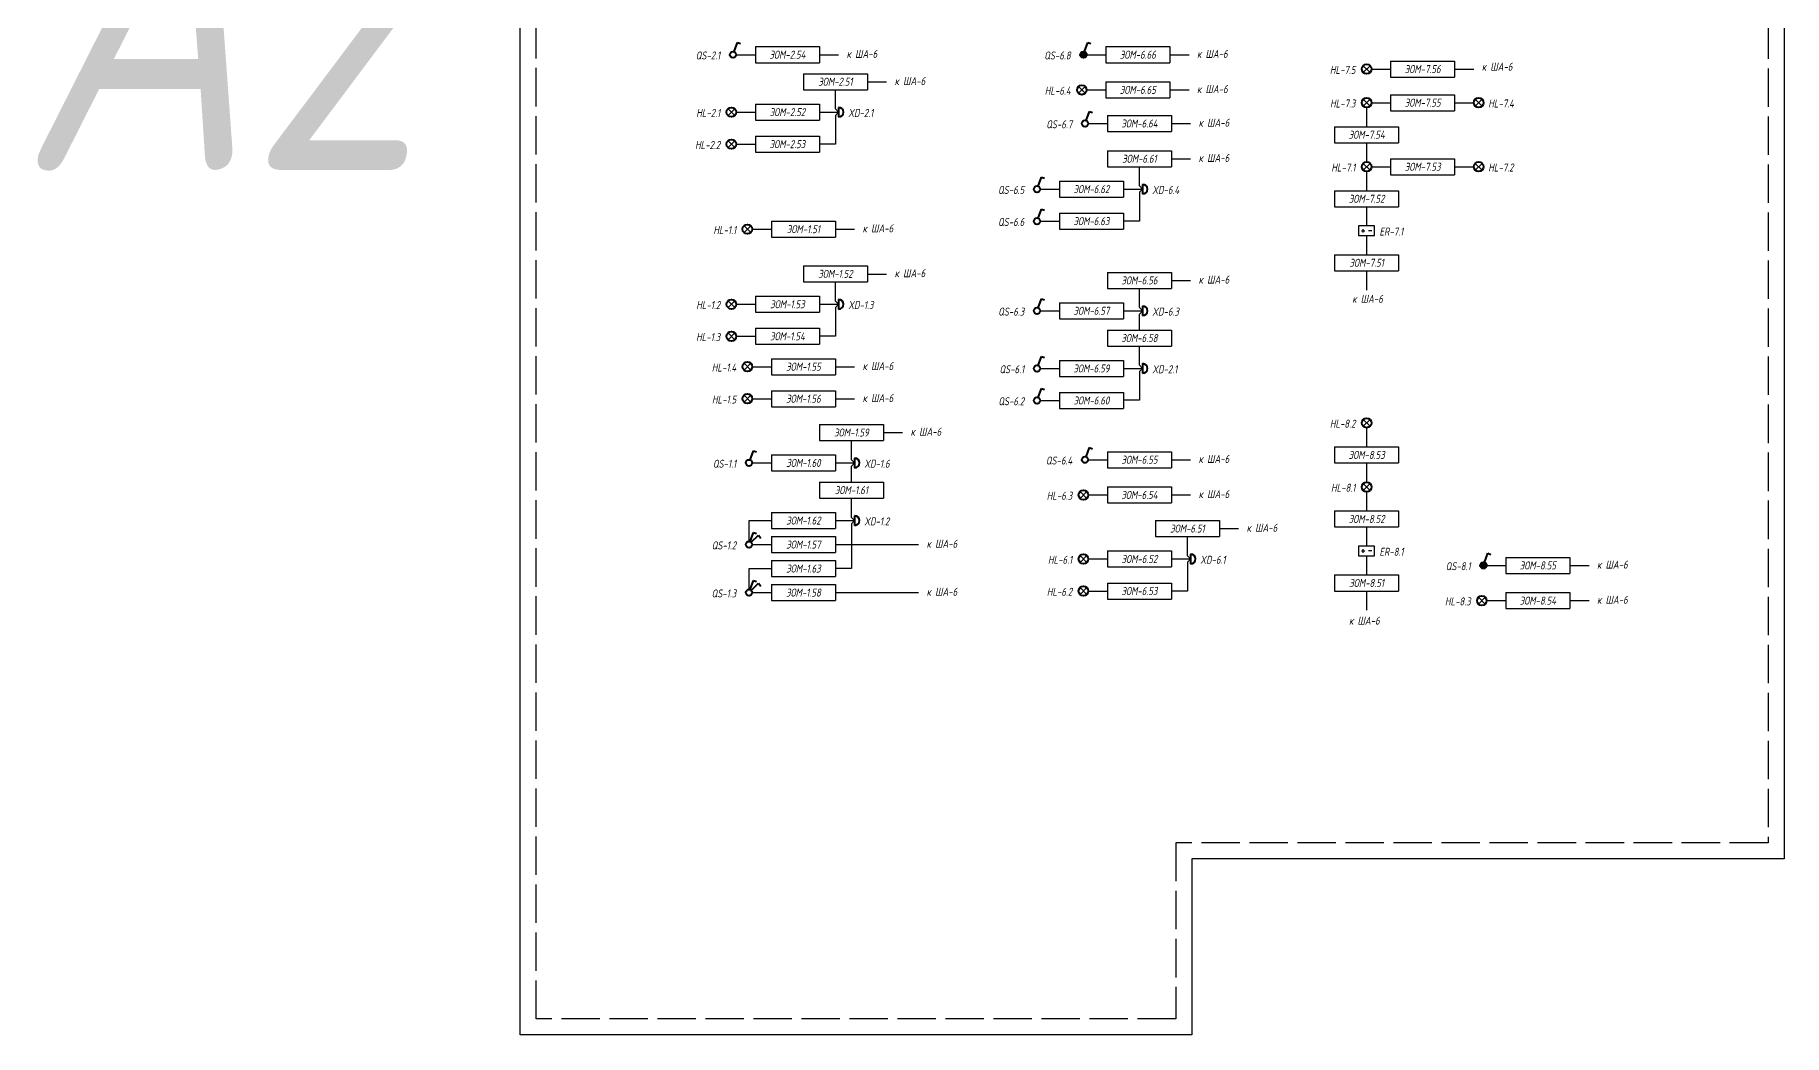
# Model space of a CAD drawing. Header units: millimetres. Extents: x -1048 to 3005, y -1068 to 487.
# Drawn here: x -338 to 209, y -1068 to -756 of the extents above; entities that cross this region are included whole.
import ezdxf
from ezdxf.enums import TextEntityAlignment as Align

# ---------------------------------------------------------------- set-up
doc = ezdxf.new("R2010")
doc.units = ezdxf.units.MM
doc.linetypes.add('ACAD_ISO02W100', pattern=[15, 12, -3])
doc.layers.add('noprint', color=2, linetype='Continuous', plot=False)
doc.styles.get("Standard").update_dxf_attribs({"font": 'arial.ttf'})
doc.styles.add('ГОСТ-ISOCPEUR', font='isocpeui.ttf', dxfattribs={"width": 0.8})
doc.linetypes.add('12V', pattern='A,12.7,-5.08,["12V",Standard,S=2.54,R=0,X=-2.54,Y=-1.27],-5.08', length=22.86)
doc.linetypes.add('220V_LINE', pattern='A,0.2,-0.05,["~220V",Standard,S=0.1,R=0,X=0,Y=-0.05],-0.4,0.1', length=0.75)

# ---------------------------------------------------------------- blocks, each defined once
blk = doc.blocks.new('*T99')
at = {"color": 0, "lineweight": -2}
for p, q in [((0, 0), (20, 0)), ((0, 0), (0, -5)), ((20, 0), (20, -5)), ((0, -5), (20, -5))]:
    blk.add_line(p, q, dxfattribs=at)
at = {"color": 0, "insert": (10, -2.5), "char_height": 2.5, "width": 19, "attachment_point": 5, "style": 'ГОСТ-ISOCPEUR'}
blk.add_mtext('{ЭОМ-1.51}', dxfattribs=at)
blk = doc.blocks.new('коробка коммутационная')
at = {"color": 0, "lineweight": -2}
blk.add_line((0, 3), (0, 0), dxfattribs=at)
blk.add_arc((0, 1.5), 1.5, 270, 90, dxfattribs=at)
blk = doc.blocks.new('*T100')
at = {"color": 0, "lineweight": -2}
for p, q in [((0, 0), (20, 0)), ((0, 0), (0, -5)), ((20, 0), (20, -5)), ((0, -5), (20, -5))]:
    blk.add_line(p, q, dxfattribs=at)
at = {"color": 0, "insert": (10, -2.5), "char_height": 2.5, "width": 19, "attachment_point": 5, "style": 'ГОСТ-ISOCPEUR'}
blk.add_mtext('{ЭОМ-1.52}', dxfattribs=at)
blk = doc.blocks.new('*T101')
at = {"color": 0, "lineweight": -2}
for p, q in [((0, 0), (20, 0)), ((0, 0), (0, -5)), ((20, 0), (20, -5)), ((0, -5), (20, -5))]:
    blk.add_line(p, q, dxfattribs=at)
at = {"color": 0, "insert": (10, -2.5), "char_height": 2.5, "width": 19, "attachment_point": 5, "style": 'ГОСТ-ISOCPEUR'}
blk.add_mtext('{ЭОМ-1.53}', dxfattribs=at)
blk = doc.blocks.new('*T102')
at = {"color": 0, "lineweight": -2}
for p, q in [((0, 0), (20, 0)), ((0, 0), (0, -5)), ((20, 0), (20, -5)), ((0, -5), (20, -5))]:
    blk.add_line(p, q, dxfattribs=at)
at = {"color": 0, "insert": (10, -2.5), "char_height": 2.5, "width": 19, "attachment_point": 5, "style": 'ГОСТ-ISOCPEUR'}
blk.add_mtext('{ЭОМ-1.54}', dxfattribs=at)
blk = doc.blocks.new('*T103')
at = {"color": 0, "lineweight": -2}
for p, q in [((0, 0), (20, 0)), ((0, 0), (0, -5)), ((20, 0), (20, -5)), ((0, -5), (20, -5))]:
    blk.add_line(p, q, dxfattribs=at)
at = {"color": 0, "insert": (10, -2.5), "char_height": 2.5, "width": 19, "attachment_point": 5, "style": 'ГОСТ-ISOCPEUR'}
blk.add_mtext('{ЭОМ-1.55}', dxfattribs=at)
blk = doc.blocks.new('*T104')
at = {"color": 0, "lineweight": -2}
for p, q in [((0, 0), (20, 0)), ((0, 0), (0, -5)), ((20, 0), (20, -5)), ((0, -5), (20, -5))]:
    blk.add_line(p, q, dxfattribs=at)
at = {"color": 0, "insert": (10, -2.5), "char_height": 2.5, "width": 19, "attachment_point": 5, "style": 'ГОСТ-ISOCPEUR'}
blk.add_mtext('{ЭОМ-1.56}', dxfattribs=at)
blk = doc.blocks.new('кнопка 1')
at = {"color": 0, "lineweight": -2}
for p, q in [((0.35, 0.94), (1.39, 3.78)), ((1.39, 3.78), (2.34, 3.45))]:
    blk.add_line(p, q, dxfattribs=at)
blk.add_circle((0, 0), 1, dxfattribs=at)
blk = doc.blocks.new('*T142')
at = {"color": 0, "lineweight": -2}
for p, q in [((0, 0), (20, 0)), ((0, 0), (0, -5)), ((20, 0), (20, -5)), ((0, -5), (20, -5))]:
    blk.add_line(p, q, dxfattribs=at)
at = {"color": 0, "insert": (10, -2.5), "char_height": 2.5, "width": 19, "attachment_point": 5, "style": 'ГОСТ-ISOCPEUR'}
blk.add_mtext('{ЭОМ-1.60}', dxfattribs=at)
blk = doc.blocks.new('*T143')
at = {"color": 0, "lineweight": -2}
for p, q in [((0, 0), (20, 0)), ((0, 0), (0, -5)), ((20, 0), (20, -5)), ((0, -5), (20, -5))]:
    blk.add_line(p, q, dxfattribs=at)
at = {"color": 0, "insert": (10, -2.5), "char_height": 2.5, "width": 19, "attachment_point": 5, "style": 'ГОСТ-ISOCPEUR'}
blk.add_mtext('{ЭОМ-1.57}', dxfattribs=at)
blk = doc.blocks.new('кнопка 2')
at = {"color": 0, "lineweight": -2}
for p, q in [((0.35, 0.94), (1.39, 3.78)), ((0.71, 0.71), (2.93, 2.93)), ((1.39, 3.78), (2.34, 3.45)), ((2.93, 2.93), (3.66, 2))]:
    blk.add_line(p, q, dxfattribs=at)
blk.add_circle((0, 0), 1, dxfattribs=at)
blk = doc.blocks.new('*T144')
at = {"color": 0, "lineweight": -2}
for p, q in [((0, 0), (20, 0)), ((0, 0), (0, -5)), ((20, 0), (20, -5)), ((0, -5), (20, -5))]:
    blk.add_line(p, q, dxfattribs=at)
at = {"color": 0, "insert": (10, -2.5), "char_height": 2.5, "width": 19, "attachment_point": 5, "style": 'ГОСТ-ISOCPEUR'}
blk.add_mtext('{ЭОМ-1.58}', dxfattribs=at)
blk = doc.blocks.new('*T145')
at = {"color": 0, "lineweight": -2}
for p, q in [((0, 0), (20, 0)), ((0, 0), (0, -5)), ((20, 0), (20, -5)), ((0, -5), (20, -5))]:
    blk.add_line(p, q, dxfattribs=at)
at = {"color": 0, "insert": (10, -2.5), "char_height": 2.5, "width": 19, "attachment_point": 5, "style": 'ГОСТ-ISOCPEUR'}
blk.add_mtext('{ЭОМ-2.51}', dxfattribs=at)
blk = doc.blocks.new('*T146')
at = {"color": 0, "lineweight": -2}
for p, q in [((0, 0), (20, 0)), ((0, 0), (0, -5)), ((20, 0), (20, -5)), ((0, -5), (20, -5))]:
    blk.add_line(p, q, dxfattribs=at)
at = {"color": 0, "insert": (10, -2.5), "char_height": 2.5, "width": 19, "attachment_point": 5, "style": 'ГОСТ-ISOCPEUR'}
blk.add_mtext('{ЭОМ-2.52}', dxfattribs=at)
blk = doc.blocks.new('*T147')
at = {"color": 0, "lineweight": -2}
for p, q in [((0, 0), (20, 0)), ((0, 0), (0, -5)), ((20, 0), (20, -5)), ((0, -5), (20, -5))]:
    blk.add_line(p, q, dxfattribs=at)
at = {"color": 0, "insert": (10, -2.5), "char_height": 2.5, "width": 19, "attachment_point": 5, "style": 'ГОСТ-ISOCPEUR'}
blk.add_mtext('{ЭОМ-2.53}', dxfattribs=at)
blk = doc.blocks.new('*T149')
at = {"color": 0, "lineweight": -2}
for p, q in [((0, 0), (20, 0)), ((0, 0), (0, -5)), ((20, 0), (20, -5)), ((0, -5), (20, -5))]:
    blk.add_line(p, q, dxfattribs=at)
at = {"color": 0, "insert": (10, -2.5), "char_height": 2.5, "width": 19, "attachment_point": 5, "style": 'ГОСТ-ISOCPEUR'}
blk.add_mtext('{ЭОМ-1.59}', dxfattribs=at)
blk = doc.blocks.new('*T150')
at = {"color": 0, "lineweight": -2}
for p, q in [((0, 0), (20, 0)), ((0, 0), (0, -5)), ((20, 0), (20, -5)), ((0, -5), (20, -5))]:
    blk.add_line(p, q, dxfattribs=at)
at = {"color": 0, "insert": (10, -2.5), "char_height": 2.5, "width": 19, "attachment_point": 5, "style": 'ГОСТ-ISOCPEUR'}
blk.add_mtext('{ЭОМ-1.61}', dxfattribs=at)
blk = doc.blocks.new('*T151')
at = {"color": 0, "lineweight": -2}
for p, q in [((0, 0), (20, 0)), ((0, 0), (0, -5)), ((20, 0), (20, -5)), ((0, -5), (20, -5))]:
    blk.add_line(p, q, dxfattribs=at)
at = {"color": 0, "insert": (10, -2.5), "char_height": 2.5, "width": 19, "attachment_point": 5, "style": 'ГОСТ-ISOCPEUR'}
blk.add_mtext('{ЭОМ-1.62}', dxfattribs=at)
blk = doc.blocks.new('*T152')
at = {"color": 0, "lineweight": -2}
for p, q in [((0, 0), (20, 0)), ((0, 0), (0, -5)), ((20, 0), (20, -5)), ((0, -5), (20, -5))]:
    blk.add_line(p, q, dxfattribs=at)
at = {"color": 0, "insert": (10, -2.5), "char_height": 2.5, "width": 19, "attachment_point": 5, "style": 'ГОСТ-ISOCPEUR'}
blk.add_mtext('{ЭОМ-1.63}', dxfattribs=at)
blk = doc.blocks.new('*T153')
at = {"color": 0, "lineweight": -2}
for p, q in [((0, 0), (20, 0)), ((0, 0), (0, -5)), ((20, 0), (20, -5)), ((0, -5), (20, -5))]:
    blk.add_line(p, q, dxfattribs=at)
at = {"color": 0, "insert": (10, -2.5), "char_height": 2.5, "width": 19, "attachment_point": 5, "style": 'ГОСТ-ISOCPEUR'}
blk.add_mtext('{ЭОМ-2.54}', dxfattribs=at)
blk = doc.blocks.new('*T179')
at = {"color": 0, "lineweight": -2}
for p, q in [((0, 0), (20, 0)), ((0, 0), (0, -5)), ((20, 0), (20, -5)), ((0, -5), (20, -5))]:
    blk.add_line(p, q, dxfattribs=at)
at = {"color": 0, "insert": (10, -2.5), "char_height": 2.5, "width": 19, "attachment_point": 5, "style": 'ГОСТ-ISOCPEUR'}
blk.add_mtext('{ЭОМ-6.51}', dxfattribs=at)
blk = doc.blocks.new('*T180')
at = {"color": 0, "lineweight": -2}
for p, q in [((0, 0), (20, 0)), ((0, 0), (0, -5)), ((20, 0), (20, -5)), ((0, -5), (20, -5))]:
    blk.add_line(p, q, dxfattribs=at)
at = {"color": 0, "insert": (10, -2.5), "char_height": 2.5, "width": 19, "attachment_point": 5, "style": 'ГОСТ-ISOCPEUR'}
blk.add_mtext('{ЭОМ-6.52}', dxfattribs=at)
blk = doc.blocks.new('*T181')
at = {"color": 0, "lineweight": -2}
for p, q in [((0, 0), (20, 0)), ((0, 0), (0, -5)), ((20, 0), (20, -5)), ((0, -5), (20, -5))]:
    blk.add_line(p, q, dxfattribs=at)
at = {"color": 0, "insert": (10, -2.5), "char_height": 2.5, "width": 19, "attachment_point": 5, "style": 'ГОСТ-ISOCPEUR'}
blk.add_mtext('{ЭОМ-6.53}', dxfattribs=at)
blk = doc.blocks.new('*T182')
at = {"color": 0, "lineweight": -2}
for p, q in [((0, 0), (20, 0)), ((0, 0), (0, -5)), ((20, 0), (20, -5)), ((0, -5), (20, -5))]:
    blk.add_line(p, q, dxfattribs=at)
at = {"color": 0, "insert": (10, -2.5), "char_height": 2.5, "width": 19, "attachment_point": 5, "style": 'ГОСТ-ISOCPEUR'}
blk.add_mtext('{ЭОМ-6.54}', dxfattribs=at)
blk = doc.blocks.new('*T183')
at = {"color": 0, "lineweight": -2}
for p, q in [((0, 0), (20, 0)), ((0, 0), (0, -5)), ((20, 0), (20, -5)), ((0, -5), (20, -5))]:
    blk.add_line(p, q, dxfattribs=at)
at = {"color": 0, "insert": (10, -2.5), "char_height": 2.5, "width": 19, "attachment_point": 5, "style": 'ГОСТ-ISOCPEUR'}
blk.add_mtext('{ЭОМ-6.55}', dxfattribs=at)
blk = doc.blocks.new('*T184')
at = {"color": 0, "lineweight": -2}
for p, q in [((0, 0), (20, 0)), ((0, 0), (0, -5)), ((20, 0), (20, -5)), ((0, -5), (20, -5))]:
    blk.add_line(p, q, dxfattribs=at)
at = {"color": 0, "insert": (10, -2.5), "char_height": 2.5, "width": 19, "attachment_point": 5, "style": 'ГОСТ-ISOCPEUR'}
blk.add_mtext('{ЭОМ-6.56}', dxfattribs=at)
blk = doc.blocks.new('*T185')
at = {"color": 0, "lineweight": -2}
for p, q in [((0, 0), (20, 0)), ((0, 0), (0, -5)), ((20, 0), (20, -5)), ((0, -5), (20, -5))]:
    blk.add_line(p, q, dxfattribs=at)
at = {"color": 0, "insert": (10, -2.5), "char_height": 2.5, "width": 19, "attachment_point": 5, "style": 'ГОСТ-ISOCPEUR'}
blk.add_mtext('{ЭОМ-6.58}', dxfattribs=at)
blk = doc.blocks.new('*T186')
at = {"color": 0, "lineweight": -2}
for p, q in [((0, 0), (20, 0)), ((0, 0), (0, -5)), ((20, 0), (20, -5)), ((0, -5), (20, -5))]:
    blk.add_line(p, q, dxfattribs=at)
at = {"color": 0, "insert": (10, -2.5), "char_height": 2.5, "width": 19, "attachment_point": 5, "style": 'ГОСТ-ISOCPEUR'}
blk.add_mtext('{ЭОМ-6.57}', dxfattribs=at)
blk = doc.blocks.new('*T187')
at = {"color": 0, "lineweight": -2}
for p, q in [((0, 0), (20, 0)), ((0, 0), (0, -5)), ((20, 0), (20, -5)), ((0, -5), (20, -5))]:
    blk.add_line(p, q, dxfattribs=at)
at = {"color": 0, "insert": (10, -2.5), "char_height": 2.5, "width": 19, "attachment_point": 5, "style": 'ГОСТ-ISOCPEUR'}
blk.add_mtext('{ЭОМ-6.59}', dxfattribs=at)
blk = doc.blocks.new('*T188')
at = {"color": 0, "lineweight": -2}
for p, q in [((0, 0), (20, 0)), ((0, 0), (0, -5)), ((20, 0), (20, -5)), ((0, -5), (20, -5))]:
    blk.add_line(p, q, dxfattribs=at)
at = {"color": 0, "insert": (10, -2.5), "char_height": 2.5, "width": 19, "attachment_point": 5, "style": 'ГОСТ-ISOCPEUR'}
blk.add_mtext('{ЭОМ-6.60}', dxfattribs=at)
blk = doc.blocks.new('*T189')
at = {"color": 0, "lineweight": -2}
for p, q in [((0, 0), (20, 0)), ((0, 0), (0, -5)), ((20, 0), (20, -5)), ((0, -5), (20, -5))]:
    blk.add_line(p, q, dxfattribs=at)
at = {"color": 0, "insert": (10, -2.5), "char_height": 2.5, "width": 19, "attachment_point": 5, "style": 'ГОСТ-ISOCPEUR'}
blk.add_mtext('{ЭОМ-6.61}', dxfattribs=at)
blk = doc.blocks.new('*T190')
at = {"color": 0, "lineweight": -2}
for p, q in [((0, 0), (20, 0)), ((0, 0), (0, -5)), ((20, 0), (20, -5)), ((0, -5), (20, -5))]:
    blk.add_line(p, q, dxfattribs=at)
at = {"color": 0, "insert": (10, -2.5), "char_height": 2.5, "width": 19, "attachment_point": 5, "style": 'ГОСТ-ISOCPEUR'}
blk.add_mtext('{ЭОМ-6.62}', dxfattribs=at)
blk = doc.blocks.new('*T191')
at = {"color": 0, "lineweight": -2}
for p, q in [((0, 0), (20, 0)), ((0, 0), (0, -5)), ((20, 0), (20, -5)), ((0, -5), (20, -5))]:
    blk.add_line(p, q, dxfattribs=at)
at = {"color": 0, "insert": (10, -2.5), "char_height": 2.5, "width": 19, "attachment_point": 5, "style": 'ГОСТ-ISOCPEUR'}
blk.add_mtext('{ЭОМ-6.63}', dxfattribs=at)
blk = doc.blocks.new('*T192')
at = {"color": 0, "lineweight": -2}
for p, q in [((0, 0), (20, 0)), ((0, 0), (0, -5)), ((20, 0), (20, -5)), ((0, -5), (20, -5))]:
    blk.add_line(p, q, dxfattribs=at)
at = {"color": 0, "insert": (10, -2.5), "char_height": 2.5, "width": 19, "attachment_point": 5, "style": 'ГОСТ-ISOCPEUR'}
blk.add_mtext('{ЭОМ-6.64}', dxfattribs=at)
blk = doc.blocks.new('*T193')
at = {"color": 0, "lineweight": -2}
for p, q in [((0, 0), (20, 0)), ((0, 0), (0, -5)), ((20, 0), (20, -5)), ((0, -5), (20, -5))]:
    blk.add_line(p, q, dxfattribs=at)
at = {"color": 0, "insert": (10, -2.5), "char_height": 2.5, "width": 19, "attachment_point": 5, "style": 'ГОСТ-ISOCPEUR'}
blk.add_mtext('{ЭОМ-6.65}', dxfattribs=at)
blk = doc.blocks.new('*T194')
at = {"color": 0, "lineweight": -2}
for p, q in [((0, 0), (20, 0)), ((0, 0), (0, -5)), ((20, 0), (20, -5)), ((0, -5), (20, -5))]:
    blk.add_line(p, q, dxfattribs=at)
at = {"color": 0, "insert": (10, -2.5), "char_height": 2.5, "width": 19, "attachment_point": 5, "style": 'ГОСТ-ISOCPEUR'}
blk.add_mtext('{ЭОМ-6.66}', dxfattribs=at)
blk = doc.blocks.new('ИП')
at = {"color": 0}
for p, q in [((0.86, 1.5), (1.91, 1.5)), ((1.38, 0.97), (1.38, 2.03)), ((4.14, 1.5), (3.09, 1.5))]:
    blk.add_line(p, q, dxfattribs=at)
blk.add_lwpolyline([(0, 0), (5, 0), (5, 3), (0, 3)], close=True, dxfattribs=at)
blk = doc.blocks.new('*T195')
at = {"color": 0, "lineweight": -2}
for p, q in [((0, 0), (20, 0)), ((0, 0), (0, -5)), ((20, 0), (20, -5)), ((0, -5), (20, -5))]:
    blk.add_line(p, q, dxfattribs=at)
at = {"color": 0, "insert": (10, -2.5), "char_height": 2.5, "width": 19, "attachment_point": 5, "style": 'ГОСТ-ISOCPEUR'}
blk.add_mtext('{ЭОМ-8.52}', dxfattribs=at)
blk = doc.blocks.new('*T196')
at = {"color": 0, "lineweight": -2}
for p, q in [((0, 0), (20, 0)), ((0, 0), (0, -5)), ((20, 0), (20, -5)), ((0, -5), (20, -5))]:
    blk.add_line(p, q, dxfattribs=at)
at = {"color": 0, "insert": (10, -2.5), "char_height": 2.5, "width": 19, "attachment_point": 5, "style": 'ГОСТ-ISOCPEUR'}
blk.add_mtext('{ЭОМ-8.51}', dxfattribs=at)
blk = doc.blocks.new('*T197')
at = {"color": 0, "lineweight": -2}
for p, q in [((0, 0), (20, 0)), ((0, 0), (0, -5)), ((20, 0), (20, -5)), ((0, -5), (20, -5))]:
    blk.add_line(p, q, dxfattribs=at)
at = {"color": 0, "insert": (10, -2.5), "char_height": 2.5, "width": 19, "attachment_point": 5, "style": 'ГОСТ-ISOCPEUR'}
blk.add_mtext('{ЭОМ-8.53}', dxfattribs=at)
blk = doc.blocks.new('*T199')
at = {"color": 0, "lineweight": -2}
for p, q in [((0, 0), (20, 0)), ((0, 0), (0, -5)), ((20, 0), (20, -5)), ((0, -5), (20, -5))]:
    blk.add_line(p, q, dxfattribs=at)
at = {"color": 0, "insert": (10, -2.5), "char_height": 2.5, "width": 19, "attachment_point": 5, "style": 'ГОСТ-ISOCPEUR'}
blk.add_mtext('{ЭОМ-8.54}', dxfattribs=at)
blk = doc.blocks.new('*T200')
at = {"color": 0, "lineweight": -2}
for p, q in [((0, 0), (20, 0)), ((0, 0), (0, -5)), ((20, 0), (20, -5)), ((0, -5), (20, -5))]:
    blk.add_line(p, q, dxfattribs=at)
at = {"color": 0, "insert": (10, -2.5), "char_height": 2.5, "width": 19, "attachment_point": 5, "style": 'ГОСТ-ISOCPEUR'}
blk.add_mtext('{ЭОМ-8.55}', dxfattribs=at)
blk = doc.blocks.new('кнопка 1 открытая IP44')
at = {"lineweight": -2}
blk.add_hatch(color=0, dxfattribs=at).paths.add_polyline_path([(-1, 0, 1), (1, 0, 1)])
at = {"color": 0, "lineweight": -2}
for p, q in [((0.35, 0.94), (1.39, 3.78)), ((1.39, 3.78), (2.34, 3.45))]:
    blk.add_line(p, q, dxfattribs=at)
blk.add_circle((0, 0), 1, dxfattribs=at)
blk = doc.blocks.new('*T201')
at = {"color": 0, "lineweight": -2}
for p, q in [((0, 0), (20, 0)), ((0, 0), (0, -5)), ((20, 0), (20, -5)), ((0, -5), (20, -5))]:
    blk.add_line(p, q, dxfattribs=at)
at = {"color": 0, "insert": (10, -2.5), "char_height": 2.5, "width": 19, "attachment_point": 5, "style": 'ГОСТ-ISOCPEUR'}
blk.add_mtext('{ЭОМ-7.52}', dxfattribs=at)
blk = doc.blocks.new('*T202')
at = {"color": 0, "lineweight": -2}
for p, q in [((0, 0), (20, 0)), ((0, 0), (0, -5)), ((20, 0), (20, -5)), ((0, -5), (20, -5))]:
    blk.add_line(p, q, dxfattribs=at)
at = {"color": 0, "insert": (10, -2.5), "char_height": 2.5, "width": 19, "attachment_point": 5, "style": 'ГОСТ-ISOCPEUR'}
blk.add_mtext('{ЭОМ-7.51}', dxfattribs=at)
blk = doc.blocks.new('*T203')
at = {"color": 0, "lineweight": -2}
for p, q in [((0, 0), (20, 0)), ((0, 0), (0, -5)), ((20, 0), (20, -5)), ((0, -5), (20, -5))]:
    blk.add_line(p, q, dxfattribs=at)
at = {"color": 0, "insert": (10, -2.5), "char_height": 2.5, "width": 19, "attachment_point": 5, "style": 'ГОСТ-ISOCPEUR'}
blk.add_mtext('{ЭОМ-7.54}', dxfattribs=at)
blk = doc.blocks.new('*T204')
at = {"color": 0, "lineweight": -2}
for p, q in [((0, 0), (20, 0)), ((0, 0), (0, -5)), ((20, 0), (20, -5)), ((0, -5), (20, -5))]:
    blk.add_line(p, q, dxfattribs=at)
at = {"color": 0, "insert": (10, -2.5), "char_height": 2.5, "width": 19, "attachment_point": 5, "style": 'ГОСТ-ISOCPEUR'}
blk.add_mtext('{ЭОМ-7.53}', dxfattribs=at)
blk = doc.blocks.new('*T205')
at = {"color": 0, "lineweight": -2}
for p, q in [((0, 0), (20, 0)), ((0, 0), (0, -5)), ((20, 0), (20, -5)), ((0, -5), (20, -5))]:
    blk.add_line(p, q, dxfattribs=at)
at = {"color": 0, "insert": (10, -2.5), "char_height": 2.5, "width": 19, "attachment_point": 5, "style": 'ГОСТ-ISOCPEUR'}
blk.add_mtext('{ЭОМ-7.55}', dxfattribs=at)
blk = doc.blocks.new('*T206')
at = {"color": 0, "lineweight": -2}
for p, q in [((0, 0), (20, 0)), ((0, 0), (0, -5)), ((20, 0), (20, -5)), ((0, -5), (20, -5))]:
    blk.add_line(p, q, dxfattribs=at)
at = {"color": 0, "insert": (10, -2.5), "char_height": 2.5, "width": 19, "attachment_point": 5, "style": 'ГОСТ-ISOCPEUR'}
blk.add_mtext('{ЭОМ-7.56}', dxfattribs=at)

msp = doc.modelspace()

# ---------------------------------------------------------------- linework, layer by layer
at = {"linetype": '220V_LINE', "ltscale": 8}
for p, q in [((-118.5, -761.84), (-112.5, -761.84)), ((-92.5, -761.84), (-86.5, -761.84)), ((-9, -761.84), (-3, -761.84)), ((17, -761.84), (23, -761.84)), ((-77.5, -770.34), (-71.5, -770.34)), ((80, -766.34), (86, -766.34)), ((106, -766.34), (112, -766.34)), ((-9, -772.84), (-3, -772.84)), ((17, -772.84), (23, -772.84)), ((-118.5, -779.79), (-112.5, -779.79)), ((-92.5, -779.79), (-86.5, -779.79)), ((-8.5, -783.34), (-2.5, -783.34)), ((17.5, -783.34), (23.5, -783.34)), ((-118.5, -789.79), (-112.5, -789.79)), ((17.5, -794.34), (23.5, -794.34)), ((-23.5, -803.84), (-17.5, -803.84)), ((2.5, -803.84), (8.5, -803.84)), ((-23.5, -813.84), (-17.5, -813.84)), ((-113.5, -816.34), (-107.5, -816.34)), ((-87.5, -816.34), (-81.5, -816.34)), ((78.5, -818.34), (78.5, -824.34)), ((-77.5, -830.34), (-71.5, -830.34)), ((78.5, -829.34), (78.5, -835.34)), ((17.5, -832.34), (23.5, -832.34)), ((-118.5, -839.79), (-112.5, -839.79)), ((-92.5, -839.79), (-86.5, -839.79)), ((-23.5, -841.84), (-17.5, -841.84)), ((2.5, -841.84), (8.5, -841.84)), ((-118.5, -849.79), (-112.5, -849.79)), ((-113.5, -859.29), (-107.5, -859.29)), ((-87.5, -859.29), (-81.5, -859.29)), ((-23.5, -859.84), (-17.5, -859.84)), ((2.5, -859.84), (8.5, -859.84)), ((-113.5, -869.29), (-107.5, -869.29)), ((-87.5, -869.29), (-81.5, -869.29)), ((-23.5, -869.84), (-17.5, -869.84)), ((-72.5, -879.84), (-66.5, -879.84)), ((-113.5, -889.34), (-107.5, -889.34)), ((-87.5, -889.34), (-81.5, -889.34)), ((-8.5, -888.34), (-2.5, -888.34)), ((17.5, -888.34), (23.5, -888.34)), ((-8.5, -899.34), (-2.5, -899.34)), ((17.5, -899.34), (23.5, -899.34)), ((-87.5, -907.34), (-81.5, -907.34)), ((32.5, -909.84), (38.5, -909.84)), ((-113.5, -914.84), (-107.5, -914.84)), ((-87.5, -914.84), (-61.5, -914.84)), ((-8.5, -919.34), (-2.5, -919.34)), ((17.5, -919.34), (23.5, -919.34)), ((78.5, -918.34), (78.5, -924.34)), ((116, -921.34), (122, -921.34)), ((142, -921.34), (148, -921.34)), ((-113.5, -929.84), (-107.5, -929.84)), ((-87.5, -929.84), (-61.5, -929.84)), ((-8.5, -929.34), (-2.5, -929.34)), ((78.5, -929.34), (78.5, -935.34)), ((116, -932.34), (122, -932.34)), ((142, -932.34), (148, -932.34))]:
    msp.add_line(p, q, dxfattribs=at)
at = {"color": 3}
for p, q in [((79.56, -767.4), (77.44, -765.28)), ((77.44, -767.4), (79.56, -765.28)), ((-9.44, -773.9), (-11.56, -771.78)), ((-11.56, -773.9), (-9.44, -771.78)), ((79.56, -777.9), (77.44, -775.78)), ((77.44, -777.9), (79.56, -775.78)), ((114.56, -777.9), (112.44, -775.78)), ((112.44, -777.9), (114.56, -775.78)), ((-118.94, -780.85), (-121.06, -778.73)), ((-121.06, -780.85), (-118.94, -778.73)), ((-118.94, -790.85), (-121.06, -788.73)), ((-121.06, -790.85), (-118.94, -788.73)), ((79.56, -797.9), (77.44, -795.78)), ((77.44, -797.9), (79.56, -795.78)), ((114.56, -797.9), (112.44, -795.78)), ((112.44, -797.9), (114.56, -795.78)), ((-113.94, -817.4), (-116.06, -815.28)), ((-116.06, -817.4), (-113.94, -815.28)), ((-118.94, -840.85), (-121.06, -838.73)), ((-121.06, -840.85), (-118.94, -838.73)), ((-118.94, -850.85), (-121.06, -848.73)), ((-121.06, -850.85), (-118.94, -848.73)), ((-113.94, -860.35), (-116.06, -858.23)), ((-116.06, -860.35), (-113.94, -858.23)), ((-113.94, -870.35), (-116.06, -868.23)), ((-116.06, -870.35), (-113.94, -868.23)), ((79.56, -877.9), (77.44, -875.78)), ((77.44, -877.9), (79.56, -875.78)), ((79.56, -897.9), (77.44, -895.78)), ((77.44, -897.9), (79.56, -895.78)), ((-8.94, -900.4), (-11.06, -898.28)), ((-11.06, -900.4), (-8.94, -898.28)), ((-8.94, -920.4), (-11.06, -918.28)), ((-11.06, -920.4), (-8.94, -918.28)), ((-8.94, -930.4), (-11.06, -928.28)), ((-11.06, -930.4), (-8.94, -928.28)), ((115.56, -933.4), (113.44, -931.28)), ((113.44, -933.4), (115.56, -931.28))]:
    msp.add_line(p, q, dxfattribs=at)
at = {"linetype": '12V', "ltscale": 0.25}
for p, q in [((78.5, -778.34), (78.5, -784.34)), ((80, -776.84), (86, -776.84)), ((106, -776.84), (112, -776.84)), ((78.5, -789.34), (78.5, -795.34)), ((80, -796.84), (86, -796.84)), ((106, -796.84), (112, -796.84)), ((78.5, -798.34), (78.5, -804.34)), ((78.5, -809.34), (78.5, -815.34)), ((78.5, -878.34), (78.5, -884.34)), ((78.5, -889.34), (78.5, -895.34)), ((78.5, -898.34), (78.5, -904.34)), ((78.5, -909.34), (78.5, -915.34))]:
    msp.add_line(p, q, dxfattribs=at)
at = {"linetype": '220V_LINE', "ltscale": 8, "flags": 128}
for points in [[(-86.5, -779.79), (-87.5, -778.79), (-87.5, -772.79)], [(-86.5, -779.79), (-87.5, -780.79), (-87.5, -789.79), (-92.5, -789.79)], [(8.5, -803.84), (7.5, -802.84), (7.5, -796.84)], [(8.5, -803.79), (7.5, -804.79), (7.5, -813.79), (2.5, -813.79)], [(-86.5, -839.79), (-87.5, -838.79), (-87.5, -832.79)], [(8.5, -841.84), (7.5, -840.84), (7.5, -834.84)], [(-86.5, -839.79), (-87.5, -840.79), (-87.5, -849.79), (-92.5, -849.79)], [(7.5, -847.84), (7.5, -842.84), (8.5, -841.84)], [(8.5, -859.84), (7.5, -858.84), (7.5, -852.84)], [(8.5, -859.79), (7.5, -860.79), (7.5, -869.79), (2.5, -869.79)], [(-81.5, -889.34), (-82.5, -888.34), (-82.5, -882.34)], [(-82.5, -895.34), (-82.5, -890.34), (-81.5, -889.34)], [(-81.5, -907.34), (-82.5, -906.34), (-82.5, -900.34)], [(-114.5, -913.84), (-114.5, -907.34), (-107.5, -907.34)], [(-81.5, -907.34), (-82.5, -908.34), (-82.5, -922.34), (-87.5, -922.34)], [(23.5, -919.34), (22.5, -918.34), (22.5, -912.34)], [(-114.5, -928.84), (-114.5, -922.34), (-107.5, -922.34)], [(23.5, -919.34), (22.5, -920.34), (22.5, -929.34), (17.5, -929.34)]]:
    msp.add_lwpolyline(points, dxfattribs=at)
at = {"color": 3, "lineweight": 40}
for centre in [(78.5, -766.34), (-10.5, -772.84), (78.5, -776.84), (113.5, -776.84), (-120, -779.79), (-120, -789.79), (78.5, -796.84), (113.5, -796.84), (-115, -816.34), (-120, -839.79), (-120, -849.79), (-115, -859.29), (-115, -869.29), (78.5, -876.84), (78.5, -896.84), (-10, -899.34), (-10, -919.34), (-10, -929.34), (114.5, -932.34)]:
    msp.add_circle(centre, 1.5, dxfattribs=at)
at = {"layer": 'noprint'}
msp.add_lwpolyline([(-186, -484.12), (198.92, -484.12), (198.92, -491.12), (208.92, -491.12), (208.92, -1013), (23.92, -1013), (23.92, -1068), (-186, -1068)], close=True, dxfattribs=at)
at = {"layer": 'noprint', "linetype": 'ACAD_ISO02W100'}
msp.add_lwpolyline([(-181, -489.12), (193.92, -489.12), (193.92, -496.12), (203.92, -496.12), (203.92, -1008), (18.92, -1008), (18.92, -1063), (-181, -1063)], close=True, dxfattribs=at)

# ---------------------------------------------------------------- block references
at = {"color": 3, "lineweight": 40}
for name, p in [('кнопка 1', (-119.5, -761.84)), ('кнопка 1 открытая IP44', (-10, -761.84)), ('кнопка 1', (-24.5, -803.84)), ('кнопка 1', (-24.5, -813.84)), ('кнопка 1', (-24.5, -841.84)), ('кнопка 1', (-24.5, -859.84)), ('кнопка 1', (-24.5, -869.84)), ('кнопка 1', (-9.5, -888.34)), ('кнопка 1', (-114.5, -889.34)), ('кнопка 2', (-114.5, -914.84)), ('кнопка 1 открытая IP44', (115, -921.34)), ('кнопка 2', (-114.5, -929.84))]:
    msp.add_blockref(name, p, dxfattribs=at)
for name, p in [('*T153', (-112.5, -759.34)), ('*T194', (-3, -759.34)), ('*T206', (86, -763.84)), ('*T145', (-97.5, -767.79)), ('*T193', (-3, -770.34)), ('*T205', (86, -774.34)), ('*T146', (-112.5, -777.29)), ('*T192', (-2.5, -780.84)), ('*T203', (68.5, -784.34)), ('*T147', (-112.5, -787.29)), ('*T189', (-2.5, -791.84)), ('*T204', (86, -794.34)), ('*T190', (-17.5, -801.34)), ('*T201', (68.5, -804.34)), ('*T99', (-107.5, -813.84)), ('*T191', (-17.5, -811.34)), ('*T202', (68.5, -824.34)), ('*T100', (-97.5, -827.79)), ('*T184', (-2.5, -829.84)), ('*T101', (-112.5, -837.29)), ('*T186', (-17.5, -839.34)), ('*T102', (-112.5, -847.29)), ('*T185', (-2.5, -847.84)), ('*T103', (-107.5, -856.79)), ('*T187', (-17.5, -857.34)), ('*T104', (-107.5, -866.79)), ('*T188', (-17.5, -867.34)), ('*T149', (-92.5, -877.34)), ('*T197', (68.5, -884.34)), ('*T142', (-107.5, -886.84)), ('*T183', (-2.5, -885.84)), ('*T150', (-92.5, -895.34)), ('*T182', (-2.5, -896.84)), ('*T151', (-107.5, -904.84)), ('*T195', (68.5, -904.34)), ('*T143', (-107.5, -912.34)), ('*T179', (12.5, -907.34)), ('*T180', (-2.5, -916.84)), ('*T152', (-107.5, -919.84)), ('*T200', (122, -918.84)), ('*T144', (-107.5, -927.34)), ('*T181', (-2.5, -926.84)), ('*T196', (68.5, -924.34)), ('*T199', (122, -929.84))]:
    msp.add_blockref(name, p)
at = {"lineweight": 40}
for name, p in [('коробка коммутационная', (-86.5, -781.29)), ('коробка коммутационная', (8.5, -805.34)), ('ИП', (76, -818.34)), ('коробка коммутационная', (-86.5, -841.29)), ('коробка коммутационная', (8.5, -843.34)), ('коробка коммутационная', (8.5, -861.34)), ('коробка коммутационная', (-81.5, -890.84)), ('коробка коммутационная', (-81.5, -908.84)), ('коробка коммутационная', (23.5, -920.84)), ('ИП', (76, -918.34))]:
    msp.add_blockref(name, p, dxfattribs=at)
at = {"color": 1, "lineweight": 40}
msp.add_blockref('кнопка 1', (-9.5, -783.34), dxfattribs=at)

# ---------------------------------------------------------------- texts
at = {"style": 'ГОСТ-ISOCPEUR', "width": 0.8}
for s, p in [('QS-2.1', (-123.5, -763.34)), ('QS-6.8', (-14, -763.34)), ('HL-7.5', (75, -767.84)), ('HL-6.4', (-14, -774.34)), ('HL-7.3', (75, -778.34)), ('HL-2.1', (-123.5, -781.29)), ('QS-6.7', (-13.5, -784.84)), ('HL-2.2', (-123.5, -791.29)), ('HL-7.1', (75, -798.34)), ('QS-6.5', (-28.5, -805.34)), ('QS-6.6', (-28.5, -815.34)), ('HL-1.1', (-118.5, -817.84)), ('HL-1.2', (-123.5, -841.29)), ('QS-6.3', (-28.5, -843.34)), ('HL-1.3', (-123.5, -851.29)), ('HL-1.4', (-118.5, -860.79)), ('QS-6.1', (-28.5, -861.34)), ('HL-1.5', (-118.5, -870.79)), ('QS-6.2', (-28.5, -871.34)), ('HL-8.2', (75, -878.34)), ('QS-1.1', (-118.5, -890.84)), ('QS-6.4', (-13.5, -889.84)), ('HL-8.1', (75, -898.34)), ('HL-6.3', (-13.5, -900.84)), ('QS-1.2', (-118.5, -916.34)), ('HL-6.1', (-13.5, -920.84)), ('QS-8.1', (111, -922.84)), ('QS-1.3', (-118.5, -931.34)), ('HL-6.2', (-13.5, -930.84)), ('HL-8.3', (111, -933.84))]:
    msp.add_text(s, height=2.5, dxfattribs=at).set_placement(p, align=Align.RIGHT)
for s, p in [('к ША-6', (-84, -762.84)), ('к ША-6', (25.5, -762.84)), ('к ША-6', (114.5, -766.84)), ('к ША-6', (-69, -771.34)), ('к ША-6', (25.5, -773.84)), ('HL-7.4', (116.5, -778.34)), ('XD-2.1', (-83.5, -781.29)), ('к ША-6', (26, -784.34)), ('к ША-6', (26, -795.34)), ('HL-7.2', (116.5, -798.34)), ('XD-6.4', (11.5, -805.34)), ('к ША-6', (-79, -817.34)), ('ER-7.1', (82.5, -818.34)), ('к ША-6', (-69, -831.34)), ('к ША-6', (26, -833.34)), ('XD-1.3', (-83.5, -841.29)), ('XD-6.3', (11.5, -843.34)), ('к ША-6', (74, -839.34)), ('к ША-6', (-79, -860.34)), ('XD-2.1', (11.5, -861.34)), ('к ША-6', (-79, -870.34)), ('к ША-6', (-64, -880.84)), ('XD-1.6', (-78.5, -890.84)), ('к ША-6', (26, -889.34)), ('к ША-6', (26, -900.34)), ('XD-1.2', (-78.5, -908.84)), ('к ША-6', (41, -910.84)), ('к ША-6', (-59, -915.84)), ('ER-8.1', (82.5, -918.34)), ('XD-6.1', (26.5, -920.84)), ('к ША-6', (150.5, -922.34)), ('к ША-6', (-59, -930.84)), ('к ША-6', (150.5, -933.34)), ('к ША-6', (73, -939.84))]:
    msp.add_text(s, height=2.5, dxfattribs=at).set_placement(p)
at = {"layer": 'noprint', "style": 'ГОСТ-ISOCPEUR', "width": 0.8}
msp.add_text('А2', height=100, dxfattribs=at).set_placement((-343.3, -797.86))

doc.saveas('drawing.dxf')
